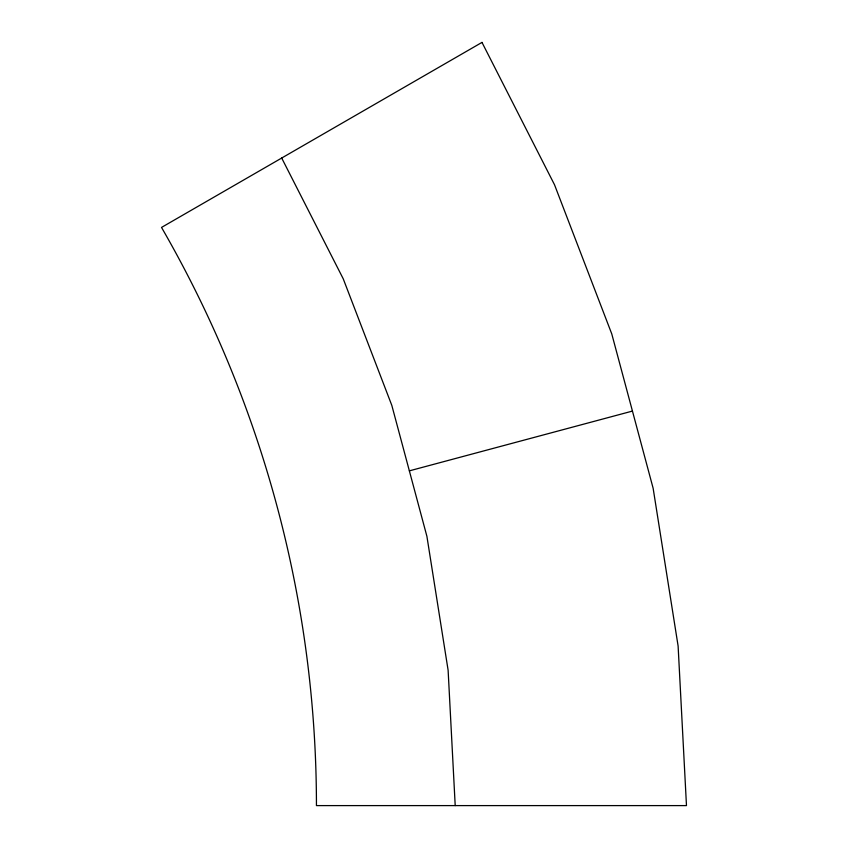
<?xml version="1.0" encoding="UTF-8"?>
<svg xmlns="http://www.w3.org/2000/svg" width="848" height="848" viewBox="0 0 848 848"><rect width="100%" height="100%" fill="white"/><g stroke="black" fill="none" stroke-linecap="round" stroke-linejoin="round"><path stroke-width="1.27" d="M409.361 470.852L632.449 411.079M281.695 158.035L343.239 278.822L391.818 405.386L426.904 536.328L448.115 670.227L455.206 805.6M481.982 42.4L161.523 227.423A1156.365 1156.365 0 0 1 316.442 805.6L686.477 805.6L678.114 646.049L653.13 488.247L611.768 333.921L554.518 184.758L481.982 42.4"/></g></svg>
